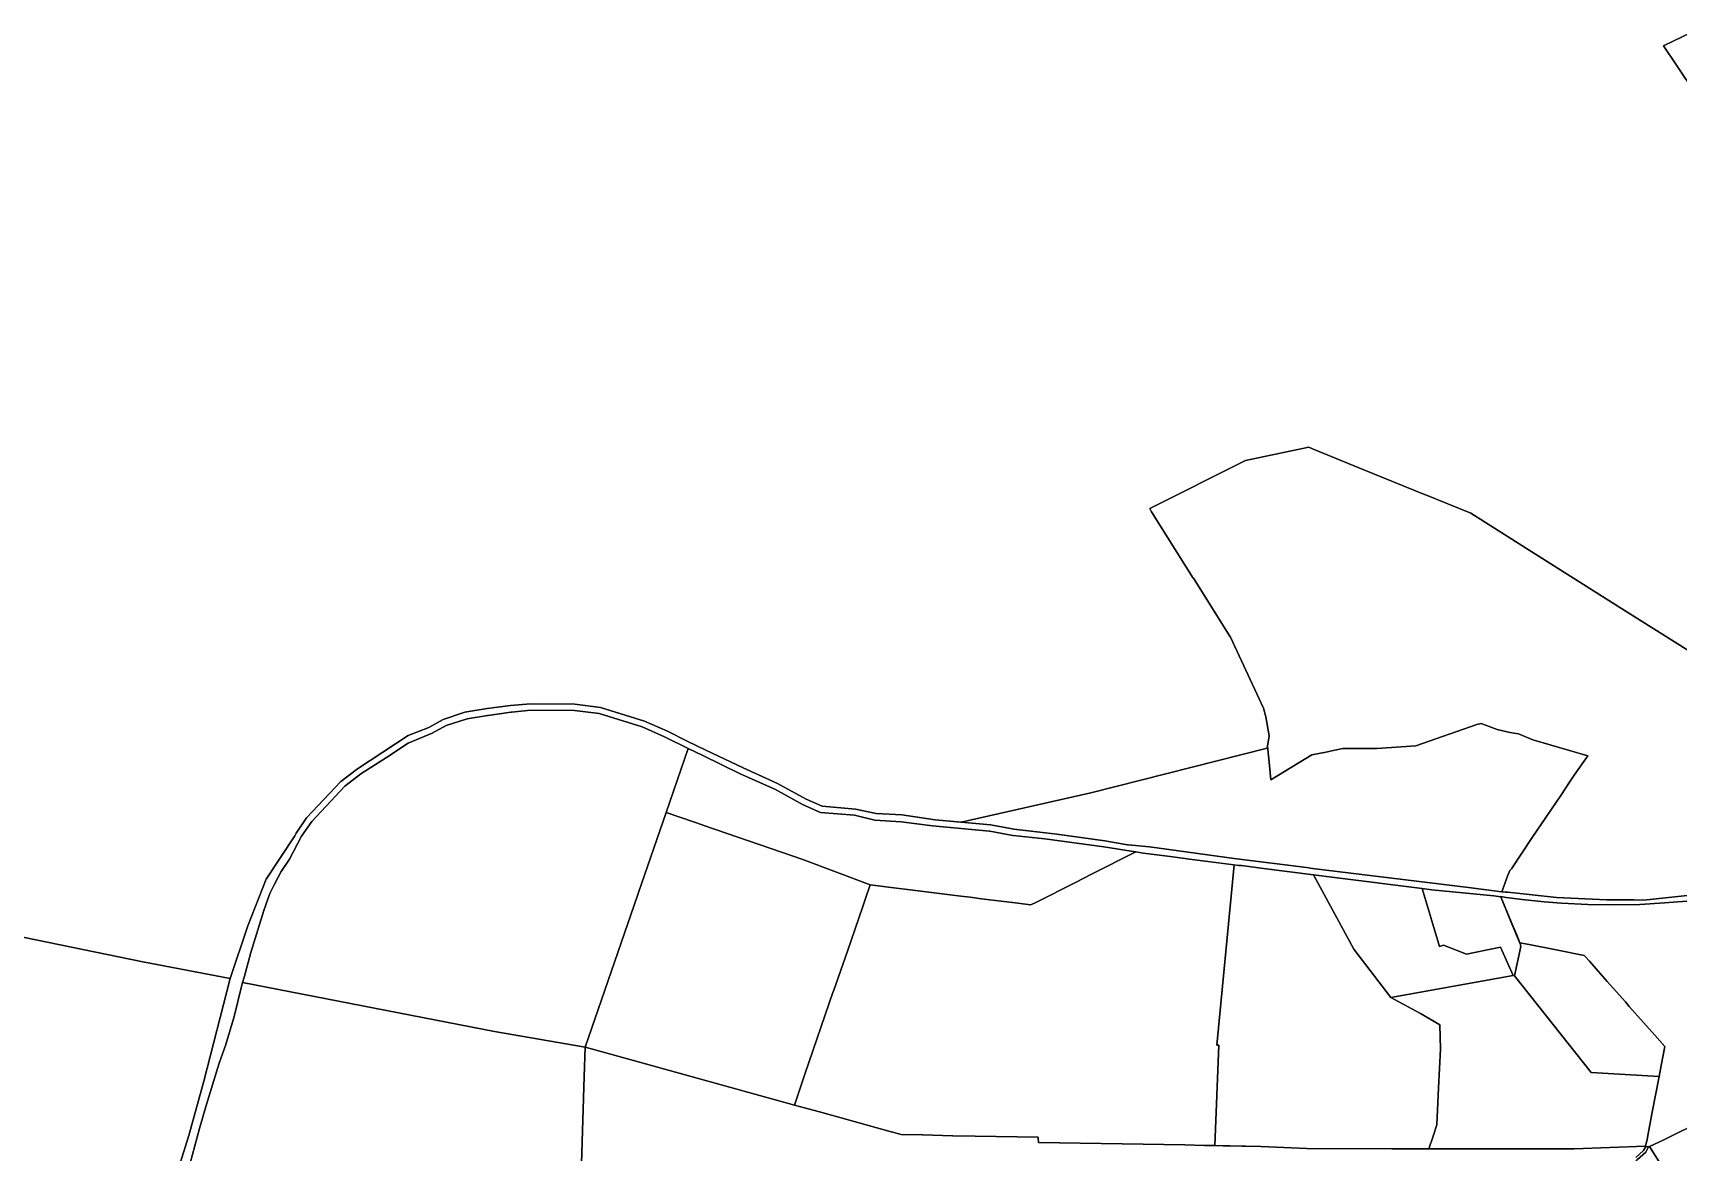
# Model space of a CAD drawing. Header units: metres. Extents: x 3 to 1005126, y 39 to 4383651.
# Drawn here: x 481018 to 483124, y 4369373 to 4370806 of the extents above; entities that cross this region are included whole.
import ezdxf

# ---------------------------------------------------------------- set-up
doc = ezdxf.new("R2010")
doc.units = ezdxf.units.M
doc.header["$MEASUREMENT"] = 0
doc.layers.add('TM_Llucmajor', color=7, linetype='Continuous')

msp = doc.modelspace()

# ---------------------------------------------------------------- linework, layer by layer
at = {"layer": 'TM_Llucmajor', "linetype": 'Continuous', "flags": 128}
for points in [[(483139.9, 4370806.4), (483106.1, 4370790.1), (483105.4, 4370789.8), (483108.7, 4370784.8), (483118.6, 4370770), (483214.3, 4370626.7)], [(483193.9, 4369979.4), (483048.3, 4370071.3), (483048.1, 4370071.4), (482928.5, 4370146.9), (482928.4, 4370147), (482858.6, 4370191.1), (482799.7, 4370215), (482799.5, 4370215.1), (482719.7, 4370247.6), (482719.5, 4370247.7), (482655.9, 4370273.7), (482651.4, 4370275.7), (482570.2, 4370258.8), (482447.6, 4370197.3), (482450, 4370193), (482503.3, 4370107.9), (482503.4, 4370107.8), (482549.2, 4370035), (482550.8, 4370032.4), (482593.4, 4369941.7), (482596.4, 4369930.4), (482600.3, 4369906.1), (482597.8, 4369890.1), (482372, 4369832.9), (482206.2, 4369795.4), (482173.1, 4369798.4), (482130.1, 4369804.9), (482097.4, 4369806.8), (482071.1, 4369812.3), (482028.1, 4369816), (482007.6, 4369824.8), (481971.2, 4369844.9), (481927, 4369865.1), (481879.3, 4369887.8), (481855.3, 4369899.1), (481830.1, 4369912.1), (481800.8, 4369924.9), (481744.5, 4369942.5), (481711.6, 4369946.6), (481654.8, 4369947.1), (481629.2, 4369944.9), (481599.3, 4369941.2), (481571, 4369936.6), (481543.1, 4369926.8), (481524.9, 4369916.7), (481498.1, 4369906.3), (481433.3, 4369864), (481411.9, 4369847.8), (481368.3, 4369801), (481355, 4369781.6), (481353, 4369777.8), (481316.6, 4369722.6), (481293, 4369662.7), (481270.4, 4369595.4), (481158.4, 4369616.6), (480990.6, 4369651.1)], [(483187.2, 4369707.2), (483080.2, 4369695.8), (483067.5, 4369695.9), (483053.9, 4369696), (483053.7, 4369696), (483032.9, 4369696.1), (482968.1, 4369698.9), (482906.2, 4369705.7), (482902.8, 4369706), (482898.7, 4369706.4), (482898.4, 4369706.5), (482905.5, 4369726.3), (482908.7, 4369733.4), (482910.6, 4369735.6), (482937.3, 4369776), (482954.6, 4369801.3), (482973.7, 4369829.6), (482985.9, 4369848.2), (482991, 4369855.8), (483008.6, 4369880.6), (482938.1, 4369900.9), (482919.8, 4369908.7), (482908.4, 4369910.4), (482892.4, 4369914.3), (482872, 4369921.7), (482866.3, 4369920.4), (482788.1, 4369893.3), (482738.5, 4369889.9), (482694.8, 4369889.9), (482682.2, 4369887.1), (482675, 4369885.5), (482671.2, 4369884.7), (482671, 4369884.6), (482655.1, 4369881.9), (482602.7, 4369849.8), (482600.4, 4369872.4), (482598.2, 4369892.7), (482600.3, 4369906.1), (482596.4, 4369930.4), (482593.4, 4369941.7), (482550.8, 4370032.4), (482549.2, 4370035), (482503.4, 4370107.8), (482503.3, 4370107.9), (482450, 4370193), (482447.6, 4370197.3), (482570.2, 4370258.8), (482651.4, 4370275.7), (482655.9, 4370273.7), (482655.9, 4370273.7), (482719.5, 4370247.7), (482719.7, 4370247.6), (482799.5, 4370215.1), (482799.7, 4370215), (482858.6, 4370191.1), (482928.4, 4370147), (482928.5, 4370146.9), (483048.1, 4370071.4), (483048.3, 4370071.3), (483193.9, 4369979.4)], [(481180.6, 4369277.4), (481217.5, 4369394.1), (481236.6, 4369464), (481270.4, 4369595.4), (481293, 4369662.7), (481316.6, 4369722.6), (481353, 4369777.8), (481355, 4369781.6), (481368.3, 4369801), (481411.9, 4369847.8), (481433.3, 4369864), (481498.1, 4369906.3), (481524.9, 4369916.7), (481543.1, 4369926.8), (481571, 4369936.6), (481599.3, 4369941.2), (481629.2, 4369944.9), (481654.8, 4369947.1), (481711.6, 4369946.6), (481744.5, 4369942.5), (481800.8, 4369924.9), (481830.1, 4369912.1), (481855.3, 4369899.1), (481879.3, 4369887.8), (481927, 4369865.1), (481971.2, 4369844.9), (482007.6, 4369824.8), (482028.1, 4369816), (482071.1, 4369812.3), (482097.4, 4369806.8), (482130.1, 4369804.9), (482173.1, 4369798.4), (482243.7, 4369792), (482269.3, 4369787.3), (482273.6, 4369786.5), (482314.2, 4369782), (482328.8, 4369780), (482390, 4369771.7), (482419.3, 4369766.4), (482419.8, 4369766.3), (482424.3, 4369766), (482424.8, 4369765.9), (482447.1, 4369764), (482555.7, 4369749.1), (482651.8, 4369736.9), (482652.5, 4369736.8), (482855.8, 4369711.8), (482871.7, 4369709.8), (482898.4, 4369706.5), (482898.7, 4369706.4), (482902.8, 4369706), (482906.2, 4369705.7), (482968.1, 4369698.9), (483032.9, 4369696.1), (483053.7, 4369696), (483053.9, 4369696), (483067.5, 4369695.9), (483080.2, 4369695.8), (483187.2, 4369707.2)], [(483146.7, 4369695.3), (483106.7, 4369692), (483075.1, 4369690.2), (483041.5, 4369689.7), (483008.2, 4369690.2), (482974.6, 4369691.9), (482952.5, 4369693.6), (482924.2, 4369696.6), (482903.9, 4369699.2), (482901.2, 4369699.6), (482897.1, 4369700.2), (482897.2, 4369699.8), (482896.9, 4369699.9), (482888.1, 4369701), (482861.8, 4369703.6), (482808.9, 4369708.9), (482808.7, 4369708.9), (482796.3, 4369710.4), (482684.2, 4369724.7), (482657.4, 4369728.1), (482593, 4369736.3), (482565, 4369739.8), (482562, 4369740.2), (482561.7, 4369740.2), (482498.6, 4369748.2), (482477.3, 4369750.9), (482446.4, 4369754.8), (482439.2, 4369755.9), (482429.9, 4369757.4), (482423.9, 4369758.3), (482389, 4369763.8), (482388.7, 4369763.8), (482313.5, 4369774), (482313.2, 4369774), (482272.7, 4369778.6), (482272.4, 4369778.6), (482242.9, 4369784.1), (482242.6, 4369784.1), (482169.6, 4369790.7), (482169.3, 4369790.8), (482129.2, 4369796.1), (482095.8, 4369798), (482095.6, 4369798), (482069.6, 4369804.5), (482026.1, 4369808.1), (482004.1, 4369817.6), (481967.8, 4369837.6), (481923.3, 4369857.2), (481875.6, 4369880.7), (481856.7, 4369890), (481826.6, 4369904.9), (481798, 4369917.4), (481742.9, 4369934.6), (481711.1, 4369938.6), (481655.1, 4369939.1), (481630.4, 4369936.5), (481629.9, 4369936.4), (481600.6, 4369932.2), (481599.9, 4369932.1), (481573.8, 4369927.9), (481573.7, 4369927.9), (481546.9, 4369919.4), (481529, 4369909.5), (481498.4, 4369896.7), (481470.4, 4369878.5), (481437.7, 4369857.4), (481417.2, 4369841.8), (481374.9, 4369796.5), (481361.8, 4369777.4), (481346.3, 4369748.1), (481335.7, 4369732.2), (481327, 4369716), (481327, 4369715.9), (481321.2, 4369704.3), (481313.3, 4369682.4), (481296.7, 4369628.4), (481288.9, 4369598.3), (481286.4, 4369590), (481284.5, 4369583.4), (481275.8, 4369548.4), (481275.5, 4369546.5), (481264.9, 4369510.8), (481256.3, 4369486.8), (481239.8, 4369432.8), (481231.3, 4369403.1), (481207.3, 4369314.5)], [(483169.4, 4369419.8), (483123.7, 4369397.6), (483105.5, 4369388.8), (483087.5, 4369380.2), (483087.3, 4369380), (483086.9, 4369380), (483086.9, 4369379.6), (483086.5, 4369379.5), (483085.9, 4369379.6), (483085.6, 4369379.7), (483082.5, 4369380.2), (483082.2, 4369380.3), (483082.3, 4369380.7), (483082.8, 4369382.7), (483084.2, 4369388.5), (483084.7, 4369391.7), (483090.5, 4369421.9), (483095.4, 4369448), (483099.6, 4369469.9), (483102.2, 4369483.8), (483107.1, 4369508.2), (483094.1, 4369522.9), (483061.5, 4369559.6), (483056.5, 4369565.2), (483033.3, 4369591.4), (483010.4, 4369617.4), (483005.1, 4369623.4), (483003.8, 4369624.8), (482970.1, 4369631.4), (482933.2, 4369638.7), (482921.3, 4369641.1), (482916.9, 4369652), (482910.4, 4369667.8), (482897.2, 4369699.8), (482897.1, 4369700.2), (482901.2, 4369699.6), (482903.9, 4369699.2), (482924.2, 4369696.6), (482952.5, 4369693.6), (482974.6, 4369691.9), (483008.2, 4369690.2), (483041.5, 4369689.7), (483075.1, 4369690.2), (483106.7, 4369692), (483146.7, 4369695.3)], [(480990.6, 4369651.1), (481158.4, 4369616.6), (481270.4, 4369595.4), (481236.6, 4369464), (481217.5, 4369394.1), (481180.6, 4369277.4), (481154.7, 4369172), (481125.7, 4369065), (481076.1, 4368902.7), (481060.5, 4368861.9), (481049.7, 4368835.5), (481011.4, 4368763.2)], [(481207.3, 4369314.5), (481231.3, 4369403.1), (481239.8, 4369432.8), (481256.3, 4369486.8), (481264.9, 4369510.8), (481275.5, 4369546.5), (481275.5, 4369546.5), (481275.8, 4369548.4), (481284.5, 4369583.4), (481286.4, 4369590), (481608.6, 4369527.5), (481724.8, 4369507.4), (481723.6, 4369469.8), (481718.8, 4369316.5)], [(481718.8, 4369316.5), (481723.6, 4369469.8), (481724.8, 4369507.4), (481751.5, 4369500), (481992.7, 4369433.1), (482029.4, 4369423.2), (482029.7, 4369423.1), (482116.7, 4369399), (482116.9, 4369398.9), (482129.4, 4369395.5), (482156.6, 4369394.9), (482157, 4369394.9), (482195, 4369394), (482195.6, 4369394), (482224.3, 4369393.4), (482304.7, 4369392.2), (482304.8, 4369391.4), (482305.3, 4369385.1), (482492.7, 4369382.1), (482517.8, 4369381.6), (482589.6, 4369380.2), (482648.5, 4369377.5), (482757.5, 4369377.1), (482990.9, 4369377.3), (483082.3, 4369380.7), (483082.2, 4369380.3), (483082.5, 4369380.2), (483082.5, 4369380.2), (483079.8, 4369374.8), (483069.7, 4369366)], [(483193.4, 4369211.4), (483087.5, 4369380.2), (483105.5, 4369388.8), (483123.7, 4369397.6), (483169.4, 4369419.8)], [(483069.7, 4369366), (483079.8, 4369374.8), (483082.5, 4369380.2), (483085.6, 4369379.7), (483085.6, 4369379.7), (483085.9, 4369379.6), (483082.7, 4369373), (483072, 4369363.5)]]:
    msp.add_lwpolyline(points, dxfattribs=at)
for points in [[(483214.3, 4370626.7), (483118.6, 4370770), (483108.7, 4370784.8), (483105.4, 4370789.8), (483106.1, 4370790.1), (483139.9, 4370806.4), (483212.9, 4370698.1), (483245.3, 4370650.3), (483351.2, 4370493.4), (483313.3, 4370478.3), (483214.3, 4370626.7)], [(481608.6, 4369527.5), (481286.4, 4369590), (481288.9, 4369598.3), (481296.7, 4369628.4), (481313.3, 4369682.4), (481321.2, 4369704.3), (481327, 4369715.9), (481327, 4369716), (481335.7, 4369732.2), (481346.3, 4369748.1), (481361.8, 4369777.4), (481374.9, 4369796.5), (481417.2, 4369841.8), (481437.7, 4369857.4), (481470.4, 4369878.5), (481498.4, 4369896.7), (481529, 4369909.5), (481546.9, 4369919.4), (481573.7, 4369927.9), (481573.8, 4369927.9), (481599.9, 4369932.1), (481600.6, 4369932.2), (481629.9, 4369936.4), (481630.4, 4369936.5), (481655.1, 4369939.1), (481711.1, 4369938.6), (481742.9, 4369934.6), (481798, 4369917.4), (481826.6, 4369904.9), (481856.7, 4369890), (481828.4, 4369808), (481793, 4369705.3), (481791.7, 4369701.6), (481724.8, 4369507.4), (481608.6, 4369527.5)], [(482908.7, 4369733.4), (482905.5, 4369726.3), (482898.4, 4369706.5), (482871.7, 4369709.8), (482855.8, 4369711.8), (482652.5, 4369736.8), (482651.8, 4369736.9), (482555.7, 4369749.1), (482447.1, 4369764), (482424.8, 4369765.9), (482424.3, 4369766), (482419.8, 4369766.3), (482419.3, 4369766.4), (482390, 4369771.7), (482328.8, 4369780), (482314.2, 4369782), (482273.6, 4369786.5), (482269.3, 4369787.3), (482243.7, 4369792), (482206.2, 4369795.4), (482372, 4369832.9), (482597.8, 4369890.1), (482598.2, 4369892.7), (482600.4, 4369872.4), (482602.7, 4369849.8), (482655.1, 4369881.9), (482671, 4369884.6), (482671.2, 4369884.7), (482675, 4369885.5), (482682.2, 4369887.1), (482694.8, 4369889.9), (482738.5, 4369889.9), (482788.1, 4369893.3), (482866.3, 4369920.4), (482872, 4369921.7), (482892.4, 4369914.3), (482908.4, 4369910.4), (482919.8, 4369908.7), (482938.1, 4369900.9), (483008.6, 4369880.6), (482991, 4369855.8), (482985.9, 4369848.2), (482973.7, 4369829.6), (482954.6, 4369801.3), (482937.3, 4369776), (482910.6, 4369735.6), (482908.7, 4369733.4)], [(481865, 4369795.3), (481828.4, 4369808), (481856.7, 4369890), (481875.6, 4369880.7), (481923.3, 4369857.2), (481967.8, 4369837.6), (482004.1, 4369817.6), (482026.1, 4369808.1), (482069.6, 4369804.5), (482095.6, 4369798), (482095.8, 4369798), (482129.2, 4369796.1), (482169.3, 4369790.8), (482169.6, 4369790.7), (482242.6, 4369784.1), (482242.9, 4369784.1), (482272.4, 4369778.6), (482272.7, 4369778.6), (482313.2, 4369774), (482313.5, 4369774), (482388.7, 4369763.8), (482389, 4369763.8), (482423.9, 4369758.3), (482429.9, 4369757.4), (482372.9, 4369728.7), (482352.4, 4369718.4), (482301.6, 4369692.8), (482295.4, 4369689.7), (482271.7, 4369692.6), (482235.8, 4369697.1), (482232.2, 4369697.5), (482217.9, 4369699.3), (482205.8, 4369700.7), (482134.2, 4369709.6), (482126.9, 4369710.5), (482089.8, 4369715.1), (482003.3, 4369747.6), (481962.6, 4369761.7), (481876.8, 4369791.3), (481873.3, 4369792.5), (481865, 4369795.3)], [(481751.5, 4369500), (481724.8, 4369507.4), (481791.7, 4369701.6), (481793, 4369705.3), (481828.4, 4369808), (481865, 4369795.3), (481873.3, 4369792.5), (481876.8, 4369791.3), (481962.6, 4369761.7), (482003.3, 4369747.6), (482089.8, 4369715.1), (482083.9, 4369697.7), (482083.5, 4369696.4), (482080.3, 4369687.3), (482060.5, 4369630.5), (482046, 4369588.9), (482042.7, 4369579.2), (482042.5, 4369578.8), (482006.2, 4369472.8), (481993.9, 4369436.8), (481992.7, 4369433.1), (481751.5, 4369500)], [(482498.6, 4369748.2), (482555.6, 4369741), (482533.3, 4369510), (482535.9, 4369509.7), (482530.7, 4369381.4), (482517.8, 4369381.6), (482492.7, 4369382.1), (482305.3, 4369385.1), (482304.8, 4369391.4), (482304.7, 4369392.2), (482224.3, 4369393.4), (482195.6, 4369394), (482195, 4369394), (482157, 4369394.9), (482156.6, 4369394.9), (482129.4, 4369395.5), (482116.9, 4369398.9), (482116.7, 4369399), (482029.7, 4369423.1), (482029.4, 4369423.2), (481992.7, 4369433.1), (481993.9, 4369436.8), (482006.2, 4369472.8), (482042.5, 4369578.8), (482042.7, 4369579.2), (482046, 4369588.9), (482060.5, 4369630.5), (482080.3, 4369687.3), (482083.5, 4369696.4), (482083.9, 4369697.7), (482089.8, 4369715.1), (482126.9, 4369710.5), (482134.2, 4369709.6), (482205.8, 4369700.7), (482217.9, 4369699.3), (482232.2, 4369697.5), (482235.8, 4369697.1), (482271.7, 4369692.6), (482295.4, 4369689.7), (482301.6, 4369692.8), (482352.4, 4369718.4), (482372.9, 4369728.7), (482429.9, 4369757.4), (482439.2, 4369755.9), (482446.4, 4369754.8), (482477.3, 4369750.9), (482498.6, 4369748.2)], [(482657.4, 4369728.1), (482708.9, 4369632.7), (482756.2, 4369571.1), (482794.1, 4369550.4), (482819.1, 4369535.9), (482819.7, 4369504.6), (482817.2, 4369455.2), (482815.1, 4369408), (482810.2, 4369393.3), (482804.8, 4369377.1), (482757.5, 4369377.1), (482648.5, 4369377.5), (482589.6, 4369380.2), (482530.7, 4369381.4), (482535.9, 4369509.7), (482533.3, 4369510), (482555.6, 4369741), (482561.7, 4369740.2), (482562, 4369740.2), (482565, 4369739.8), (482593, 4369736.3), (482657.4, 4369728.1)], [(482657.4, 4369728.1), (482684.2, 4369724.7), (482796.3, 4369710.4), (482818.4, 4369636.1), (482823.5, 4369638.1), (482853.1, 4369626.3), (482863.5, 4369628.5), (482896.4, 4369635.6), (482912.9, 4369599), (482756.2, 4369571.1), (482708.9, 4369632.7), (482657.4, 4369728.1)], [(483082.8, 4369382.7), (483082.3, 4369380.7), (482990.9, 4369377.3), (482804.8, 4369377.1), (482810.2, 4369393.3), (482815.1, 4369408), (482817.2, 4369455.2), (482819.7, 4369504.6), (482819.1, 4369535.9), (482794.1, 4369550.4), (482756.2, 4369571.1), (482912.9, 4369599), (482896.4, 4369635.6), (482863.5, 4369628.5), (482853.1, 4369626.3), (482823.5, 4369638.1), (482818.4, 4369636.1), (482796.3, 4369710.4), (482808.7, 4369708.9), (482808.9, 4369708.9), (482861.8, 4369703.6), (482888.1, 4369701), (482896.9, 4369699.9), (482906.8, 4369675.7), (482921.3, 4369640.6), (482922, 4369638.9), (482922.2, 4369637.7), (482922.6, 4369636.2), (482914.5, 4369598.6), (483012.5, 4369475), (483099.6, 4369469.9), (483095.4, 4369448), (483090.5, 4369421.9), (483084.7, 4369391.7), (483084.2, 4369388.5), (483082.8, 4369382.7)], [(483099.6, 4369469.9), (483012.5, 4369475), (482914.5, 4369598.6), (482922.6, 4369636.2), (482922.2, 4369637.7), (482922, 4369638.9), (482921.3, 4369640.6), (482906.8, 4369675.7), (482896.9, 4369699.9), (482897.2, 4369699.8), (482910.4, 4369667.8), (482916.9, 4369652), (482921.3, 4369641.1), (482933.2, 4369638.7), (482970.1, 4369631.4), (483003.8, 4369624.8), (483005.1, 4369623.4), (483010.4, 4369617.4), (483033.3, 4369591.4), (483056.5, 4369565.2), (483061.5, 4369559.6), (483094.1, 4369522.9), (483107.1, 4369508.2), (483102.2, 4369483.8), (483099.6, 4369469.9)], [(483087.5, 4369380.2), (483193.4, 4369211.4), (483108, 4369172.9), (483041.8, 4369281.9), (483026.2, 4369305.5), (483030.7, 4369313.2), (483040, 4369325.4), (483072, 4369363.5), (483082.7, 4369373), (483085.9, 4369379.6), (483086.5, 4369379.5), (483086.9, 4369379.6), (483086.9, 4369380), (483087.3, 4369380), (483087.5, 4369380.2)]]:
    msp.add_lwpolyline(points, close=True, dxfattribs=at)

doc.saveas('drawing.dxf')
